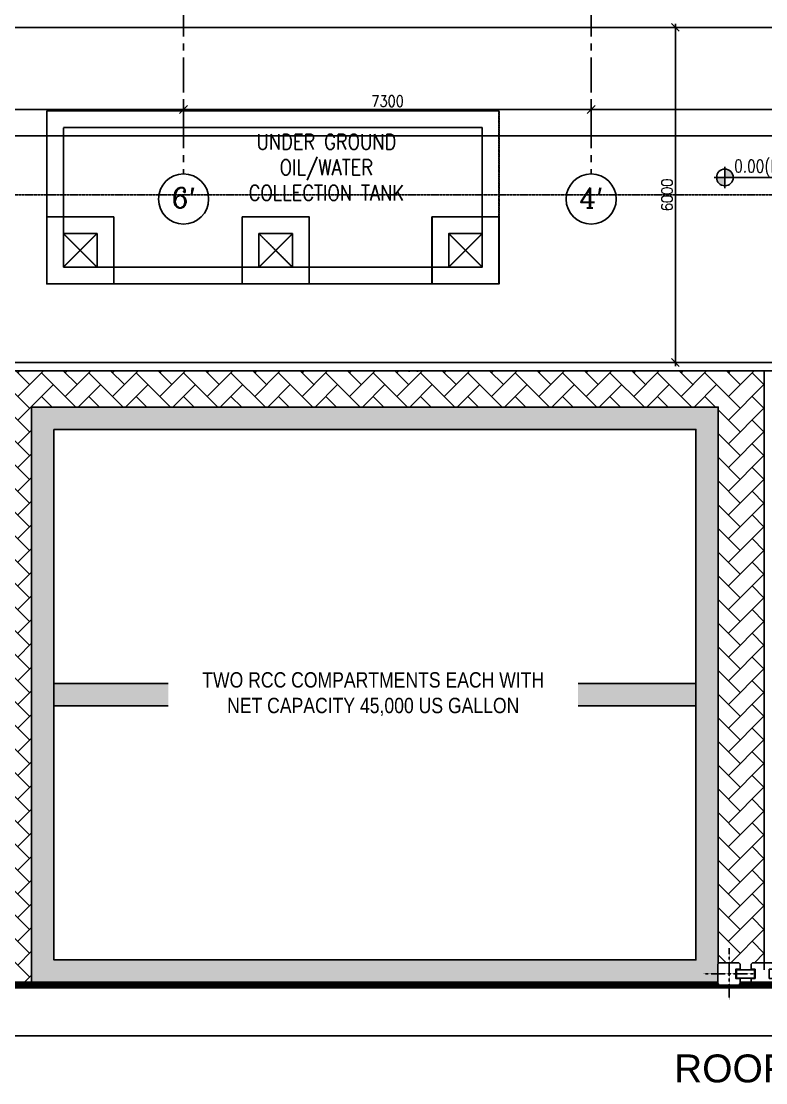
# Model space of a CAD drawing. Header units: metres. Extents: x 841183 to 1048542, y 259326 to 317714.
# Drawn here: x 1004766 to 1018102, y 260234 to 279244 of the extents above; entities that cross this region are included whole.
import ezdxf
from ezdxf.enums import TextEntityAlignment as Align

# ---------------------------------------------------------------- set-up
doc = ezdxf.new("R2010")
doc.units = ezdxf.units.M
doc.set_wipeout_variables(frame=1)
doc.header["$PDMODE"] = 34
for name, pattern in [('CENTER', [2, 1.25, -0.25, 0.25, -0.25]), ('HIDDEN', [0.375, 0.25, -0.125]), ('HIDDEN2', [0.1875, 0.125, -0.0625]), ('VILLA AXIS$0$CENTER', [2, 1.25, -0.25, 0.25, -0.25])]:
    doc.linetypes.add(name, pattern=pattern)
for name, color, linetype, transparency in [('A-AXIS DIMENSION', 252, 'Continuous', 0.6), ('A-AXIS MARKER', 253, 'Continuous', 0.6), ('A-AXIS TEXT', 252, 'Continuous', 0.6), ('A-REFLECT DOWN', 252, 'Continuous', 0.6)]:
    doc.layers.add(name, color=color, linetype=linetype, transparency=transparency)
for name, color, linetype in [('A-AXIS LINE', 253, 'Continuous'), ('A-LEVEL', 252, 'Continuous'), ('A-RAILING', 252, 'Continuous'), ('A-TEXT', 252, 'Continuous'), ('A-WALL-1', 252, 'Continuous'), ('F-PLOT LIMITS - Zoom', 1, 'Continuous'), ('G-GRID', 252, 'CENTER'), ('G-LVL', 252, 'Continuous'), ('PAMCAD-PROJECTION', 7, 'Continuous'), ('PRE CAST WALL', 252, 'Continuous'), ('TAG', 7, 'Continuous'), ('TIP - G - PAVEMENT', 9, 'Continuous'), ('wall', 4, 'Continuous'), ('XREF - OEL ZMCPRY1$0$A-WALL-1', 111, 'Continuous')]:
    doc.layers.add(name, color=color, linetype=linetype)
doc.styles.add('ARIAL', font='arial.ttf', dxfattribs={"height": 1})
doc.styles.add('romans', font='romans.shx', dxfattribs={"width": 0.85})
doc.styles.get("Standard").update_dxf_attribs({"font": 'ARIALN.TTF'})
doc.styles.add('VILLA AXIS$0$U SHAPE AXIS$0$AXES$0$COMP', font='complex')
doc.dimstyles.new('DIM-100', dxfattribs={"dimtxt": 200, "dimasz": 100, "dimexe": 50, "dimexo": 75, "dimgap": 50, "dimtad": 1, "dimdec": 0, "dimrnd": 5, "dimzin": 9, "dimdsep": 46, "dimtxsty": 'romans', "dimblk1": 'D-oblique', "dimblk2": 'D-oblique', "dimsah": 1, "dimcen": 100, "dimdle": 100, "dimclrd": 256, "dimclre": 256, "dimclrt": 131, "dimadec": 0, "dimazin": 0, "dimtfac": 1, "dimtdec": 0, "dimtofl": 0, "dimtmove": 2, "dimatfit": 3, "dimldrblk": 'OBLIQUE', "dimfxl": 100, "dimfxlon": 1, "dimtfillclr": 256, "dimtolj": 1, "dimtzin": 0, "dimarcsym": 0})

# ---------------------------------------------------------------- blocks, each defined once
blk = doc.blocks.new('D-oblique')
for p, q in [((0, -1), (0, 1)), ((-1, 0), (0.647, 0)), ((-0.707, -0.707), (0.707, 0.707))]:
    blk.add_line(p, q)
blk = doc.blocks.new('*D172')
at = {"layer": 'A-AXIS DIMENSION', "lineweight": -2, "transparency": 16777216}
for p, q in [((-37726, -34595), (-37726, -34445)), ((-100, -34495), (-37626, -34495)), ((0, -34594), (0, -34445))]:
    blk.add_line(p, q, dxfattribs=at)
at = {"layer": 'Defpoints', "color": 0, "transparency": 16777216}
for p in [(-37726, -34495), (0, -34942, 53), (-37726, -35043, 10)]:
    blk.add_point(p, dxfattribs=at)
at = {"layer": 'A-AXIS DIMENSION', "lineweight": -2, "transparency": 16777216, "xscale": 100, "yscale": 100, "zscale": 100, "rotation": 180}
blk.add_blockref('D-oblique', (-37726, -34495), dxfattribs=at)
at = {"layer": 'A-AXIS DIMENSION', "lineweight": -2, "transparency": 16777216, "xscale": 100, "yscale": 100, "zscale": 100}
blk.add_blockref('D-oblique', (0, -34495), dxfattribs=at)
at = {"layer": 'A-AXIS DIMENSION', "transparency": 16777216, "insert": (-18863, -34345), "char_height": 200, "attachment_point": 5, "style": 'romans'}
blk.add_mtext('\\A1;37725', dxfattribs=at)
blk = doc.blocks.new('_OBLIQUE')
at = {"color": 0, "linetype": 'ByBlock'}
blk.add_line((-0.5, -0.5), (0.5, 0.5), dxfattribs=at)
blk = doc.blocks.new('*D173')
at = {"layer": 'A-AXIS DIMENSION', "lineweight": -2, "transparency": 16777216}
for p, q in [((-37726, -34120), (-37726, -33970)), ((-30526, -34020), (-37626, -34020)), ((-30426, -34119), (-30426, -33970))]:
    blk.add_line(p, q, dxfattribs=at)
at = {"layer": 'Defpoints', "color": 0, "transparency": 16777216}
for p in [(-37726, -34020), (-30426, -34451, -53), (-37726, -34772, -53)]:
    blk.add_point(p, dxfattribs=at)
at = {"layer": 'A-AXIS DIMENSION', "lineweight": -2, "transparency": 16777216, "xscale": 100, "yscale": 100, "zscale": 100, "rotation": 180}
blk.add_blockref('D-oblique', (-37726, -34020), dxfattribs=at)
at = {"layer": 'A-AXIS DIMENSION', "lineweight": -2, "transparency": 16777216, "xscale": 100, "yscale": 100, "zscale": 100}
blk.add_blockref('D-oblique', (-30426, -34020), dxfattribs=at)
at = {"layer": 'A-AXIS DIMENSION', "transparency": 16777216, "insert": (-34072, -33870), "char_height": 200, "attachment_point": 5, "style": 'romans'}
blk.add_mtext('\\A1;7300', dxfattribs=at)
blk = doc.blocks.new('*D174')
at = {"layer": 'A-AXIS DIMENSION', "lineweight": -2, "transparency": 16777216}
for p, q in [((-30426, -34120), (-30426, -33970)), ((-23226, -34020), (-30326, -34020)), ((-23126, -34119), (-23126, -33970))]:
    blk.add_line(p, q, dxfattribs=at)
at = {"layer": 'Defpoints', "color": 0, "transparency": 16777216}
for p in [(-30426, -34020), (-23126, -34451, -53), (-30426, -34772, -53)]:
    blk.add_point(p, dxfattribs=at)
at = {"layer": 'A-AXIS DIMENSION', "lineweight": -2, "transparency": 16777216, "xscale": 100, "yscale": 100, "zscale": 100, "rotation": 180}
blk.add_blockref('D-oblique', (-30426, -34020), dxfattribs=at)
at = {"layer": 'A-AXIS DIMENSION', "lineweight": -2, "transparency": 16777216, "xscale": 100, "yscale": 100, "zscale": 100}
blk.add_blockref('D-oblique', (-23126, -34020), dxfattribs=at)
at = {"layer": 'A-AXIS DIMENSION', "transparency": 16777216, "insert": (-26772, -33870), "char_height": 200, "attachment_point": 5, "style": 'romans'}
blk.add_mtext('\\A1;7300', dxfattribs=at)
blk = doc.blocks.new('*D175')
at = {"layer": 'A-AXIS DIMENSION', "lineweight": -2, "transparency": 16777216}
for p, q in [((-23126, -34120), (-23126, -33970)), ((-15926, -34020), (-23026, -34020)), ((-15826, -34119), (-15826, -33970))]:
    blk.add_line(p, q, dxfattribs=at)
at = {"layer": 'Defpoints', "color": 0, "transparency": 16777216}
for p in [(-23126, -34020), (-15826, -34451, -53), (-23126, -34772, -53)]:
    blk.add_point(p, dxfattribs=at)
at = {"layer": 'A-AXIS DIMENSION', "lineweight": -2, "transparency": 16777216, "xscale": 100, "yscale": 100, "zscale": 100, "rotation": 180}
blk.add_blockref('D-oblique', (-23126, -34020), dxfattribs=at)
at = {"layer": 'A-AXIS DIMENSION', "lineweight": -2, "transparency": 16777216, "xscale": 100, "yscale": 100, "zscale": 100}
blk.add_blockref('D-oblique', (-15826, -34020), dxfattribs=at)
at = {"layer": 'A-AXIS DIMENSION', "transparency": 16777216, "insert": (-19472, -33870), "char_height": 200, "attachment_point": 5, "style": 'romans'}
blk.add_mtext('\\A1;7300', dxfattribs=at)
blk = doc.blocks.new('VILLA AXIS$0$U SHAPE AXIS$0$AXES$0$AXIS-MARK')
at = {"layer": 'A-AXIS MARKER'}
blk.add_circle((0, 0.5), 0.5, dxfattribs=at)
at = {"layer": 'A-AXIS TEXT', "color": 8, "style": 'VILLA AXIS$0$U SHAPE AXIS$0$AXES$0$COMP'}
blk.add_attdef('1', text='', height=0.4, dxfattribs=at).set_placement((0, 0.5), align=Align.MIDDLE)
blk = doc.blocks.new('*D285')
at = {"layer": 'A-AXIS DIMENSION', "lineweight": -2, "transparency": 16777216}
for p, q in [((-43400, -50508), (-43400, -50808)), ((6600, -50508), (6600, -50808)), ((-43150, -50608), (6350, -50608))]:
    blk.add_line(p, q, dxfattribs=at)
at = {"layer": 'Defpoints', "color": 0, "transparency": 16777216}
for p in [(-43400, -49750), (6600, -49750), (6600, -50608)]:
    blk.add_point(p, dxfattribs=at)
at = {"layer": 'A-AXIS DIMENSION', "lineweight": -2, "transparency": 16777216, "xscale": 250, "yscale": 250, "zscale": 250, "rotation": 180}
blk.add_blockref('D-oblique', (-43400, -50608), dxfattribs=at)
at = {"layer": 'A-AXIS DIMENSION', "lineweight": -2, "transparency": 16777216, "xscale": 250, "yscale": 250, "zscale": 250}
blk.add_blockref('D-oblique', (6600, -50608), dxfattribs=at)
at = {"layer": 'A-AXIS DIMENSION', "color": 252, "transparency": 16777216, "insert": (-18400, -50308), "char_height": 500, "attachment_point": 5, "style": 'romans'}
blk.add_mtext('\\A1;50000', dxfattribs=at)
blk = doc.blocks.new('A$C204f75e8')
at = {"layer": 'TAG', "color": 252, "linetype": 'HIDDEN', "ltscale": 5, "elevation": 0}
for points in [[(4999, -5762), (4999, -2662), (13099, -2662), (13099, -5762)], [(5299, -5462), (5299, -2962), (12799, -2962), (12799, -5462)]]:
    blk.add_lwpolyline(points, close=True, dxfattribs=at)
at = {"layer": 'TAG', "color": 252, "elevation": 0}
for points in [[(6199, -5762), (6199, -4562), (4999, -4562), (4999, -5762)], [(9699, -5762), (9699, -4562), (8499, -4562), (8499, -5762)], [(11899, -5762), (11899, -4562), (13099, -4562), (13099, -5762)], [(5899, -5462), (5899, -4862), (5299, -4862), (5299, -5462)], [(9399, -5462), (9399, -4862), (8799, -4862), (8799, -5462)], [(12199, -5462), (12199, -4862), (12799, -4862), (12799, -5462)]]:
    blk.add_lwpolyline(points, close=True, dxfattribs=at)
at = {"layer": 'wall', "color": 252, "linetype": 'HIDDEN', "ltscale": 5, "elevation": 0}
for points in [[(5299, -5462), (5899, -4862)], [(5299, -4862), (5899, -5462)], [(8799, -5462), (9399, -4862)], [(8799, -4862), (9399, -5462)], [(12799, -5462), (12199, -4862)], [(12799, -4862), (12199, -5462)]]:
    blk.add_lwpolyline(points, dxfattribs=at)
blk = doc.blocks.new('COLUMN-C1')
at = {"layer": 'A-WALL-1', "color": 252}
for p, q in [((923039, 204444, -68), (923064, 204469, -68)), ((923039, 204444, -68), (923039, 204094, -68)), ((923064, 204469, -68), (923154, 204469, -68)), ((923154, 204469, -68), (923154, 204394, -68)), ((923154, 204394, -68), (923324, 204394, -68)), ((923324, 204394, -68), (923324, 204469, -68)), ((923324, 204469, -68), (923414, 204469, -68)), ((923414, 204469, -68), (923439, 204444, -68)), ((923439, 204444, -68), (923439, 204094, -68)), ((923064, 204069, -68), (923039, 204094, -68)), ((923039, 204094, -68), (923064, 204069, -68)), ((923154, 204069, -68), (923064, 204069, -68)), ((923154, 204069, -68), (923154, 204144, -68)), ((923154, 204144, -68), (923324, 204144, -68)), ((923324, 204144, -68), (923324, 204069, -68)), ((923414, 204069, -68), (923324, 204069, -68)), ((923439, 204094, -68), (923414, 204069, -68))]:
    blk.add_line(p, q, dxfattribs=at)
blk = doc.blocks.new('A$C56b1935b')
at = {"layer": 'TIP - G - PAVEMENT'}
h = blk.add_hatch(color=252, dxfattribs=at)
h.dxf.hatch_style = 1
h.paths.add_polyline_path([(17719, -49715), (17719, -49725), (17654, -49725), (17654, -49800), (17644, -49800), (17644, -49715)])
h.paths.add_polyline_path([(17654, -49800), (17654, -49875), (17719, -49875), (17719, -49885), (17644, -49885), (17644, -49800)])
at = {"layer": 'A-WALL-1', "color": 252, "elevation": 26}
blk.add_lwpolyline([(17719, -49725), (17654, -49725), (17654, -49875), (17719, -49875)], dxfattribs=at)
at = {"layer": 'PRE CAST WALL', "color": 252}
blk.add_line((17978, -49725, 26), (17978, -49875, 26), dxfattribs=at)
at = {"layer": 'PRE CAST WALL', "color": 252, "xscale": -1, "rotation": 90}
blk.add_blockref('COLUMN-C1', (222382, 873439, 136), dxfattribs=at)
at = {"color": 252}
blk.add_wipeout([(17694, -50000), (17719, -49975), (17719, -49885), (17644, -49885), (17644, -49715), (17719, -49715), (17719, -49625), (17694, -49600), (17344, -49600), (17319, -49625), (17319, -49715), (17319, -49715), (17319, -49885), (17319, -49885), (17319, -49975), (17344, -50000)], dxfattribs=at).translate(0, 0, 26).dxf.layer = 'A-WALL-1'
at = {"layer": 'A-WALL-1', "color": 252, "elevation": 26}
blk.add_lwpolyline([(17694, -49600), (17719, -49625), (17719, -49715), (17644, -49715), (17644, -49885), (17719, -49885), (17719, -49975), (17694, -50000), (17344, -50000), (17319, -49975), (17319, -49625), (17344, -49600)], close=True, dxfattribs=at)
at = {"layer": 'G-GRID', "color": 252}
for p, q in [((17519, -49340, 26), (17519, -50260, 26)), ((17059, -49800, 26), (17979, -49800, 26))]:
    blk.add_line(p, q, dxfattribs=at)
at = {"layer": 'PRE CAST WALL', "color": 252}
for p, q in [((17645, -49725, 26), (17978, -49725, 26)), ((17645, -49875, 26), (17645, -49725, 26)), ((17978, -49875, 26), (17645, -49875, 26))]:
    blk.add_line(p, q, dxfattribs=at)
blk = doc.blocks.new('*D283')
at = {"layer": 'A-AXIS DIMENSION', "lineweight": -2, "transparency": 16777216}
for p, q in [((-21537, -32550), (-21668, -32550)), ((-21618, -32650), (-21618, -38450)), ((-21537, -38550), (-21668, -38550))]:
    blk.add_line(p, q, dxfattribs=at)
at = {"layer": 'Defpoints', "color": 0, "transparency": 16777216}
for p in [(-21462, -32550, 0), (-21618, -38550), (-21462, -38550, 0)]:
    blk.add_point(p, dxfattribs=at)
at = {"layer": 'A-AXIS DIMENSION', "lineweight": -2, "transparency": 16777216, "xscale": 100, "yscale": 100, "zscale": 100}
for p, rotation in [((-21618, -32550), 90), ((-21618, -38550), 270)]:
    blk.add_blockref('D-oblique', p, dxfattribs=dict(at, rotation=rotation))
at = {"layer": 'A-AXIS DIMENSION', "transparency": 16777216, "insert": (-21768, -35550), "char_height": 200, "attachment_point": 5, "rotation": 90, "style": 'romans'}
blk.add_mtext('\\A1;6000', dxfattribs=at)
blk = doc.blocks.new('LVL')
at = {"layer": 'A-LEVEL'}
h = blk.add_hatch(color=252, dxfattribs=at)
h.paths.add_polyline_path([(0, 150), (0, 0), (150, 0, 0.414214)])
h.paths.add_polyline_path([(0, 0), (-150, 0, 0.414214), (0, -150)])
for p, q in [((-190, 0), (1339, 0)), ((0, -190), (0, 190))]:
    blk.add_line(p, q, dxfattribs=at)
blk.add_circle((0, 0), 150, dxfattribs=at)
at = {"layer": 'A-LEVEL', "color": 3, "style": 'romans', "width": 0.8}
for tag, p in [('FINISH', (200, 92)), ('CONCRETE', (208, -299))]:
    blk.add_attdef(tag, p, '', height=225, dxfattribs=at)
blk = doc.blocks.new('A$C51a5b08a')
at = {"layer": 'A-AXIS LINE', "linetype": 'VILLA AXIS$0$CENTER', "ltscale": 500}
for p, q in [((-30425.6, -22088.4, -106.5), (-30425.6, -35175.3, -106.5)), ((-23125.6, -22088.4, -106.5), (-23125.6, -35175.3, -106.5))]:
    blk.add_line(p, q, dxfattribs=at)
at = {"layer": 'A-AXIS TEXT'}
ref = blk.add_blockref('VILLA AXIS$0$U SHAPE AXIS$0$AXES$0$AXIS-MARK', (-30425.6, -36072.4, -106.5), dxfattribs=dict(at, xscale=897.0721255241026, yscale=897.0721255241026, zscale=897.0721255241026))
ref.add_attrib('1', "6'", dxfattribs={"height": 360, "style": 'VILLA AXIS$0$U SHAPE AXIS$0$AXES$0$COMP'}).set_placement((-30425.6, -35601.8, -106.5), align=Align.MIDDLE)
ref = blk.add_blockref('VILLA AXIS$0$U SHAPE AXIS$0$AXES$0$AXIS-MARK', (-23125.6, -36072.4, -106.5), dxfattribs=dict(at, xscale=897.0721255241026, yscale=897.0721255241026, zscale=897.0721255241026))
ref.add_attrib('1', "4'", dxfattribs={"height": 360, "style": 'VILLA AXIS$0$U SHAPE AXIS$0$AXES$0$COMP'}).set_placement((-23125.6, -35601.8, -106.5), align=Align.MIDDLE)
at = {"color": 252, "style": 'romans', "width": 0.8}
blk.add_attdef('RD01', text='', height=225, dxfattribs=at).set_placement((-31176.6, -17501.4, -38.4), align=Align.MIDDLE_CENTER)
at = {"layer": 'A-AXIS DIMENSION'}
for base, p1, p2, picture, middle in [((-37725.6, -34019.9, -53.1), (-30425.6, -34450.7, -106.5), (-37725.6, -34771.7, -106.5), '*D173', (-34072.2, -33869.9, -53.1)), ((-30425.6, -34019.9, -53.1), (-23125.6, -34450.7, -106.5), (-30425.6, -34771.7, -106.5), '*D174', (-26772.2, -33869.9, -53.1)), ((-23125.6, -34019.9, -53.1), (-15825.6, -34450.7, -106.5), (-23125.6, -34771.7, -106.5), '*D175', (-19472.2, -33869.9, -53.1))]:
    dim = blk.add_linear_dim(base=base, p1=p1, p2=p2, dimstyle='DIM-100', override={"dimclrt": 256}, dxfattribs=at)
    dim.commit()
    dim.dimension.update_dxf_attribs({"geometry": picture, "text_midpoint": middle, "dimtype": 160})
dim = blk.add_linear_dim(base=(-37725.6, -34495.1, -117), p1=(0, -34942.2, -64.4), p2=(-37725.6, -35042.7, -106.5), dimstyle='DIM-100', override={"dimclrt": 256, "dimfxl": 100, "dimfxlon": 1}, dxfattribs=at)
dim.commit()
dim.dimension.update_dxf_attribs({"geometry": '*D172', "text_midpoint": (-18862.8, -34345.1, -117)})
blk = doc.blocks.new('A$C10b3fa2f')
at = {"layer": 'PAMCAD-PROJECTION'}
h = blk.add_hatch(color=252, dxfattribs=at)
h.dxf.hatch_style = 1
h.paths.add_polyline_path([(-33150, -49650), (-20850, -49650), (-20850, -39350), (-33150, -39350)])
h.paths.add_polyline_path([(-32750, -39750), (-21250, -39750), (-21250, -49250), (-32750, -49250)], flags=16)
h = blk.add_hatch(color=252, dxfattribs=at)
h.dxf.hatch_style = 1
h.paths.add_polyline_path([(-32750, -44300), (-32750, -44700), (-21250, -44700), (-21250, -44300)])
h.paths.add_polyline_path([(-29416.9, -44023.3), (-26014.8, -44023.3), (-26014.8, -43610.8), (-29416.9, -43610.8)], flags=9)
at = {"layer": 'A-REFLECT DOWN', "color": 252}
for p, q in [((-26384.1, -38720.3, 74), (-26384.1, -38700.3, 74)), ((-26384.1, -38720.3, 74), (-26384.1, -38700.3, 74)), ((-26234.1, -38720.3, 74), (-26234.1, -38700.3, 74)), ((-26234.1, -38720.3, 74), (-26234.1, -38700.3, 74)), ((-20025, -49425, 74), (-20025, -38700.3, 74))]:
    blk.add_line(p, q, dxfattribs=at)
at = {"layer": 'A-REFLECT DOWN', "color": 252, "linetype": 'CENTER', "ltscale": 10, "elevation": 74}
blk.add_lwpolyline([(-43025, -35550.3), (-6450, -35550.3, 0.1989123), (373.6, -32723.9, 0.1989119), (3200, -25900.3), (3200, 275)], format="xyb", dxfattribs=at)
at = {"layer": 'A-REFLECT DOWN', "color": 252, "elevation": 74}
for points in [[(6200, 99.7), (6200, -25900.3, -0.414213), (-6450, -38550.3), (-43075, -38550.3)], [(6310.9, -26900, -0.3914964), (-6450, -38700.3), (-36104.6, -38700.3)]]:
    blk.add_lwpolyline(points, format="xyb", dxfattribs=at)
at = {"layer": 'F-PLOT LIMITS - Zoom', "color": 252, "linetype": 'HIDDEN2', "ltscale": 2500, "elevation": 74}
blk.add_lwpolyline([(-43400, 300, 100, 75, 0), (6600, 300, 128.5, 128.5, 0), (6600.1, -49700, 128.5, 128.5, 0), (-43400, -49700, 128.5, 128.5, 0)], format="xyseb", close=True, dxfattribs=at)
at = {"layer": 'TAG', "color": 252, "linetype": 'HIDDEN', "ltscale": 5, "elevation": 6}
for points in [[(-32876.2, -37143), (-32876.2, -34043), (-24776.2, -34043), (-24776.2, -37143)], [(-32576.2, -36843), (-32576.2, -34343), (-25076.2, -34343), (-25076.2, -36843)]]:
    blk.add_lwpolyline(points, close=True, dxfattribs=at)
at = {"layer": 'TAG', "color": 252, "elevation": 6}
for points in [[(-31676.2, -37143), (-31676.2, -35943), (-32876.2, -35943), (-32876.2, -37143)], [(-28176.2, -37143), (-28176.2, -35943), (-29376.2, -35943), (-29376.2, -37143)], [(-25976.2, -37143), (-25976.2, -35943), (-24776.2, -35943), (-24776.2, -37143)], [(-31976.2, -36843), (-31976.2, -36243), (-32576.2, -36243), (-32576.2, -36843)], [(-28476.2, -36843), (-28476.2, -36243), (-29076.2, -36243), (-29076.2, -36843)], [(-25676.2, -36843), (-25676.2, -36243), (-25076.2, -36243), (-25076.2, -36843)]]:
    blk.add_lwpolyline(points, close=True, dxfattribs=at)
at = {"layer": 'wall', "color": 252, "linetype": 'HIDDEN', "ltscale": 5, "elevation": 6}
for points in [[(-32576.2, -36843), (-31976.2, -36243)], [(-32576.2, -36243), (-31976.2, -36843)], [(-29076.2, -36843), (-28476.2, -36243)], [(-29076.2, -36243), (-28476.2, -36843)], [(-25076.2, -36843), (-25676.2, -36243)], [(-25076.2, -36243), (-25676.2, -36843)]]:
    blk.add_lwpolyline(points, dxfattribs=at)
at = {"layer": 'XREF - OEL ZMCPRY1$0$A-WALL-1', "color": 252, "elevation": 74}
for points in [[(-33150, -39350), (-20850, -39350), (-20850, -49650), (-33150, -49650)], [(-32750, -39750), (-21250, -39750), (-21250, -49250), (-32750, -49250)]]:
    blk.add_lwpolyline(points, close=True, dxfattribs=at)
for points in [[(-32750, -44300), (-21250, -44300)], [(-32750, -44700), (-21250, -44700)]]:
    blk.add_lwpolyline(points, dxfattribs=at)
at = {"layer": 'A-RAILING', "color": 252}
blk.add_blockref('A$C204f75e8', (-37875.6, -31381.5, 6), dxfattribs=at)
at = {"layer": 'A-TEXT', "color": 252, "insert": (-27867.9, -35056.5, 6), "char_height": 275, "width": 4930.866, "attachment_point": 5, "rotation": 359.99988, "style": 'romans'}
blk.add_mtext('UNDER GROUND\\POIL/WATER\\PCOLLECTION TANK ', dxfattribs=at)
at = {"layer": 'A-AXIS DIMENSION', "color": 252}
dim = blk.add_linear_dim(base=(6600, -50607.8, 74), p1=(-43400, -49750, 74), p2=(6600, -49750, 74), dimstyle='DIM-100', override={"dimtxt": 500, "dimasz": 250, "dimexe": 200, "dimexo": 200, "dimrnd": 100, "dimdle": 200, "dimclrt": 252}, dxfattribs=at)
dim.commit()
dim.dimension.update_dxf_attribs({"geometry": '*D285', "text_midpoint": (-18400, -50307.8, 74)})
at = {"layer": 'A-TEXT', "color": 252, "insert": (-27029.8, -44097.6, 6), "char_height": 275, "width": 7062.393, "attachment_point": 2, "style": 'romans', "bg_fill": 3, "box_fill_scale": 1.5, "bg_fill_color": 256, "bg_fill_transparency": 0}
blk.add_mtext('{\\W0.9;TWO RCC COMPARTMENTS EACH WITH  \\PNET CAPACITY 45,000 US GALLON}', dxfattribs=at)
at = {"layer": 'A-REFLECT DOWN'}
h = blk.add_hatch(dxfattribs=at)
h.set_pattern_fill('AR-HBONE', color=252, scale=75, style=0)
h.set_pattern_definition([(45, (-915514.3, -204772.13), (0, 424.26407), [900, -300]), (135, (-915302.16, -204560), (3e-14, 424.26407), [900, -300])])
edge = h.paths.add_edge_path()
edge.add_line((-20025, -38700.3), (-35856.9, -38700.3))
edge.add_arc((-35849.9, -39450.3), 750.1, 90.53262, 179.99758)
edge.add_line((-36600, -39450.3), (-36600, -39900))
edge.add_line((-36600, -39900), (-36575, -39900))
edge.add_line((-36575, -39900), (-34625, -39900))
edge.add_line((-34625, -39900), (-34600, -39925))
edge.add_line((-34600, -39925), (-34612.5, -49687.5))
edge.add_line((-34612.5, -49687.5), (-33150, -49650))
edge.add_line((-33150, -49650), (-33150, -39350))
edge.add_line((-33150, -39350), (-20850, -39350))
edge.add_line((-20850, -39350), (-20850, -49299.6))
edge.add_line((-20850, -49299.6), (-20025, -49300))
edge.add_line((-20025, -49300), (-20025, -38700.3))
at = {"layer": 'A-AXIS DIMENSION', "color": 252}
blk.add_blockref('A$C56b1935b', (-38175.6, 300, 6), dxfattribs=at)
at = {"layer": 'A-REFLECT DOWN', "color": 252, "elevation": 73.9}
blk.add_lwpolyline([(200, -22130.8), (200, -25900.3, -0.414213), (-6450, -32550.3), (-43050, -32550.3)], format="xyb", dxfattribs=at)
at = {"layer": 'G-LVL'}
ref = blk.add_blockref('LVL', (-20730.4, -35236.8, 74), dxfattribs=dict(at, rotation=359.8667183027063))
ref.add_attrib('FINISH', '0.00(LVL)', (-20564.9, -35144.9, 74), dxfattribs={"layer": '0', "height": 225, "rotation": 359.86672, "style": 'romans', "width": 0.8})
at = {"layer": 'A-TEXT', "insert": (-27029.8, -44097.6, 6), "char_height": 275, "width": 7062.393, "attachment_point": 2, "bg_fill": 3, "box_fill_scale": 1.5, "bg_fill_color": 256, "bg_fill_transparency": 0}
blk.add_mtext('{\\C7;TWO RCC COMPARTMENTS EACH WITH  \\PNET CAPACITY 45,000 US GALLON\\H1.02217x; }', dxfattribs=at)
at = {"layer": 'A-AXIS DIMENSION'}
dim = blk.add_linear_dim(base=(-21618.2, -38550.3, 74), p1=(-21462.3, -32550.3, 74), p2=(-21462.3, -38550.3, 74), angle=90, dimstyle='DIM-100', override={"dimclrt": 256}, dxfattribs=at)
dim.commit()
dim.dimension.update_dxf_attribs({"geometry": '*D283', "text_midpoint": (-21768.2, -35550.3, 74)})

msp = doc.modelspace()

# ---------------------------------------------------------------- block references
at = {"color": 2}
msp.add_blockref('A$C10b3fa2f', (1038100.4, 311684, -216), dxfattribs=at)

# ---------------------------------------------------------------- next in the draw order: block references
msp.add_blockref('A$C51a5b08a', (1038100.4, 311683.9, -103.7), dxfattribs=at)

# ---------------------------------------------------------------- next in the draw order: texts
at = {"layer": 'A-TEXT', "color": 7, "style": 'ARIAL', "oblique": 360}
msp.add_text('ROOF FLOOR  HVAC SYSTEM', height=500, rotation=359.99988, dxfattribs=at).set_placement((1016458.5, 260241.1, -29.9))

doc.saveas('drawing.dxf')
